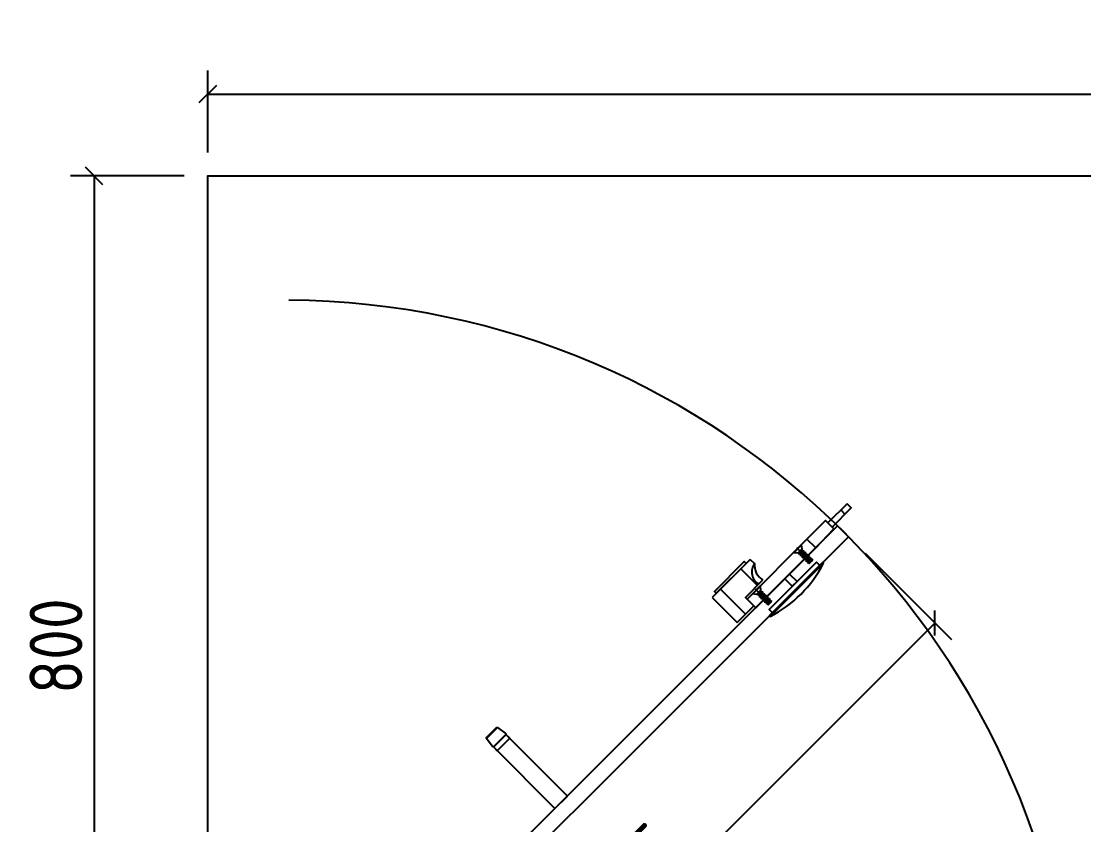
# Model space of a CAD drawing. Header units: inches. Extents: x 129892 to 140765, y 18172 to 24435.
# Drawn here: x 137571 to 138475, y 23473 to 24157 of the extents above; entities that cross this region are included whole.
import ezdxf

# ---------------------------------------------------------------- set-up
doc = ezdxf.new("R2010")
doc.units = ezdxf.units.IN
doc.header["$MEASUREMENT"] = 0
doc.header["$PDMODE"] = 66
doc.layers.add('01', color=7, linetype='Continuous')
doc.styles.add('EXCELSIOR', font='dim.shx', dxfattribs={"height": 45})
doc.dimstyles.new('EXCELSIOR', dxfattribs={"dimtxt": 50, "dimasz": 15, "dimexe": 20, "dimexo": 20, "dimgap": 10, "dimtad": 1, "dimdec": 0, "dimtxsty": 'EXCELSIOR', "dimblk": 'OBLIQUE', "dimcen": 2.5, "dimclrd": 1, "dimclre": 1, "dimclrt": 1, "dimadec": 0, "dimazin": 0, "dimtfac": 1, "dimtdec": 0, "dimtofl": 0, "dimtmove": 0, "dimatfit": 3, "dimfxl": 0, "dimlwd": 25, "dimarcsym": 0})

# ---------------------------------------------------------------- blocks, each defined once
blk = doc.blocks.new('_OBLIQUE')
at = {"color": 0, "linetype": 'ByBlock'}
blk.add_line((-0.5, -0.5), (0.5, 0.5), dxfattribs=at)
blk = doc.blocks.new('*D187')
at = {"color": 1, "lineweight": -2}
for p, q in [((137709.56, 24024.99), (137612.9, 24024.99)), ((137709.56, 23224.99), (137612.9, 23224.99))]:
    blk.add_line(p, q, dxfattribs=at)
at = {"color": 1, "lineweight": 25}
blk.add_line((137632.9, 24024.99), (137632.9, 23224.99), dxfattribs=at)
at = {"layer": 'Defpoints', "color": 0}
for p in [(137729.56, 24024.99), (137632.9, 23224.99), (137729.56, 23224.99)]:
    blk.add_point(p, dxfattribs=at)
at = {"color": 1, "lineweight": 25, "xscale": 15, "yscale": 15, "zscale": 15}
for p, rotation in [((137632.9, 24024.99), 90), ((137632.9, 23224.99), 270)]:
    blk.add_blockref('_OBLIQUE', p, dxfattribs=dict(at, rotation=rotation))
at = {"color": 1, "insert": (137600.4, 23624.99), "char_height": 45, "attachment_point": 5, "rotation": 90, "style": 'EXCELSIOR'}
blk.add_mtext('800', dxfattribs=at)
blk = doc.blocks.new('*D188')
at = {"color": 1, "lineweight": -2}
for p, q in [((137729.56, 24044.99), (137729.56, 24114.59)), ((139329.56, 24044.99), (139329.56, 24114.59))]:
    blk.add_line(p, q, dxfattribs=at)
at = {"color": 1, "lineweight": 25}
blk.add_line((137729.56, 24094.59), (139329.56, 24094.59), dxfattribs=at)
at = {"layer": 'Defpoints', "color": 0}
for p in [(139329.56, 24094.59), (137729.56, 24024.99), (139329.56, 24024.99)]:
    blk.add_point(p, dxfattribs=at)
at = {"color": 1, "lineweight": 25, "xscale": 15, "yscale": 15, "zscale": 15, "rotation": 180}
blk.add_blockref('_OBLIQUE', (137729.56, 24094.59), dxfattribs=at)
at = {"color": 1, "lineweight": 25, "xscale": 15, "yscale": 15, "zscale": 15}
blk.add_blockref('_OBLIQUE', (139329.56, 24094.59), dxfattribs=at)
at = {"color": 1, "insert": (138529.56, 24127.09), "char_height": 45, "attachment_point": 5, "style": 'EXCELSIOR'}
blk.add_mtext('1600', dxfattribs=at)
blk = doc.blocks.new('*D171')
at = {"color": 1, "lineweight": -2}
for p, q in [((138288.64, 23703.96), (138362.11, 23630.49)), ((137818.42, 23233.73), (137891.89, 23160.26))]:
    blk.add_line(p, q, dxfattribs=at)
at = {"color": 1, "lineweight": 25}
blk.add_line((137877.74, 23174.4), (138347.97, 23644.63), dxfattribs=at)
at = {"layer": 'Defpoints', "color": 0}
for p in [(138274.5, 23718.1), (138347.97, 23644.63), (137804.27, 23247.87)]:
    blk.add_point(p, dxfattribs=at)
at = {"color": 1, "lineweight": 25, "xscale": 15, "yscale": 15, "zscale": 15}
for p, rotation in [((138347.97, 23644.63), 44.99999999955784), ((137877.74, 23174.4), 224.9999999995578)]:
    blk.add_blockref('_OBLIQUE', p, dxfattribs=dict(at, rotation=rotation))
at = {"color": 1, "insert": (138089.88, 23432.5), "char_height": 45, "attachment_point": 5, "rotation": 45, "style": 'EXCELSIOR'}
blk.add_mtext('665', dxfattribs=at)
blk = doc.blocks.new('A$C4FBA4292')
blk.add_lwpolyline([(2.99, 0.34), (2.99, 0.1, 0.414214), (3.09, 0), (6.25, 0, 0.414214), (6.35, 0.1), (6.35, 0.18)], format="xyb")
at = {"layer": '01'}
for p, q in [((0, 16), (9.34, 16)), ((0, 16), (0, 15.81)), ((0, 15.81), (9.34, 15.81)), ((2.08, 13.12), (0, 15.81)), ((2.08, 11.63), (4.55, 13.12)), ((5.61, 13.12), (2.08, 11.63)), ((2.08, 13.12), (7.26, 13.12)), ((2.08, 9.45), (6.35, 12.02)), ((7.26, 11.63), (2.08, 9.45)), ((2.99, 11.25), (2.08, 11.63)), ((2.08, 7.27), (6.35, 9.83)), ((7.26, 9.45), (2.08, 7.27)), ((2.99, 9.07), (2.08, 9.45)), ((2.99, 13.12), (2.99, 12.18)), ((6.1, 13.12), (2.99, 11.25)), ((7.26, 11.63), (2.99, 9.07)), ((2.99, 11.25), (2.99, 10)), ((7.26, 9.45), (2.99, 6.89)), ((2.99, 9.07), (2.99, 7.82)), ((6.35, 12.02), (6.35, 13.12)), ((7.26, 11.63), (6.35, 12.02)), ((6.35, 9.83), (6.35, 11.08)), ((7.26, 9.45), (6.35, 9.83)), ((7.26, 13.12), (9.34, 15.81)), ((9.34, 16), (9.34, 15.81)), ((2.08, 5.09), (6.35, 7.65)), ((7.26, 7.27), (2.08, 5.09)), ((2.99, 6.89), (2.08, 7.27)), ((2.08, 2.91), (6.35, 5.47)), ((7.26, 5.09), (2.08, 2.91)), ((2.99, 4.7), (2.08, 5.09)), ((2.08, 0.72), (6.35, 3.29)), ((7.26, 2.91), (2.08, 0.72)), ((2.99, 2.52), (2.08, 2.91)), ((2.99, 0.34), (2.08, 0.72)), ((7.26, 7.27), (2.99, 4.7)), ((2.99, 6.89), (2.99, 5.64)), ((7.26, 5.09), (2.99, 2.52)), ((2.99, 4.7), (2.99, 3.45)), ((7.26, 2.91), (2.99, 0.34)), ((2.99, 2.52), (2.99, 1.27)), ((4.5, 0), (6.35, 1.11)), ((7.26, 0.72), (5.54, 0)), ((7.26, 0.72), (6.05, 0)), ((6.35, 7.65), (6.35, 8.9)), ((7.26, 7.27), (6.35, 7.65)), ((6.35, 5.47), (6.35, 6.72)), ((7.26, 5.09), (6.35, 5.47)), ((6.35, 3.29), (6.35, 4.54)), ((7.26, 2.91), (6.35, 3.29)), ((6.35, 1.11), (6.35, 2.36)), ((7.26, 0.72), (6.35, 1.11))]:
    blk.add_line(p, q, dxfattribs=at)
blk = doc.blocks.new('A$C454F49C2')
for points in [[(45.75, 50.83), (0, 50.83)], [(0, 50.83), (0, 20.83)], [(41, 50.83), (5, 50.83), (5, 53.13), (41, 53.13), (41, 50.83)], [(45.75, 50.83), (46, 45.83)], [(0, 20.83), (20.03, 20.83), (20.03, 30.83), (41.03, 30.83)], [(92.03, 18.33), (20.03, 18.33), (20.03, 28.83), (92.03, 28.83)], [(92.03, 28.83), (114.53, 28.83), (114.53, 18.83)], [(92.03, 18.33), (114.53, 18.83)]]:
    blk.add_lwpolyline(points)
at = {"color": 252}
for points in [[(10.03, 50.83), (10.03, 20.83)], [(34.5, 30.83), (34.5, 50.83)], [(92.03, 18.33), (92.03, 28.83)], [(130.03, 26.08), (130.03, 21.08)]]:
    blk.add_lwpolyline(points, dxfattribs=at)
at = {"color": 3}
for points in [[(31.22, 13.58), (31.22, 29.8)], [(80.72, 13.58), (80.72, 29.8)]]:
    blk.add_lwpolyline(points, dxfattribs=at)
for points in [[(60.7, 9.44), (55, 9.44), (55, 18.33), (60.7, 18.33)], [(137.53, 26.08), (114.53, 26.08), (114.53, 21.08), (137.53, 21.08)], [(84.03, 5.44), (27.03, 5.44), (27.03, 9.44), (84.03, 9.44)], [(87.53, 5.44), (23.53, 5.44), (23.53, 4.44), (87.53, 4.44)]]:
    blk.add_lwpolyline(points, close=True)
at = {"color": 252}
blk.add_arc((47.86, 33.78), 12.19, 98.77496, 194.01183, dxfattribs=at)
for centre, radius, start, end in [((55.25, 34.44), 14.67, 129.07852, 194.2685), ((55.53, 104.34), 104.9, 252.23868, 287.76132), ((55.53, 104.34), 104.9, 252.23868, 287.76132)]:
    blk.add_arc(centre, radius, start, end)
for p in [(26.55, 12.83), (76.05, 12.83)]:
    blk.add_blockref('A$C4FBA4292', p)
blk = doc.blocks.new('A$C20A732E5')
blk.add_lwpolyline([(0, 0.99, 0.458526), (1.15, 0), (9.15, 1.2, 0.371247), (10, 2.19), (10, 13.47, 0.371247), (9.15, 14.46), (1.15, 15.66, 0.458526), (0, 14.67), (0, 0.99)], format="xyb")
blk = doc.blocks.new('A$C4E242D90')
at = {"color": 253}
blk.add_lwpolyline([(1.2, 83.15), (14.46, 83.15)], dxfattribs=at)
for points in [[(0.33, 0), (0.33, 74), (15.33, 74), (15.33, 0)], [(0.33, 69.5), (0.33, 74), (15.33, 74), (15.33, 69.5)]]:
    blk.add_lwpolyline(points, close=True)
at = {"rotation": 90}
blk.add_blockref('A$C20A732E5', (15.66, 74), dxfattribs=at)

msp = doc.modelspace()

# ---------------------------------------------------------------- linework, layer by layer
msp.add_lwpolyline([(137729.56, 22872.62), (137729.56, 24024.99), (139329.56, 24024.99), (139329.56, 22872.62)])
msp.add_lwpolyline([(137804.27, 23247.87), (138274.5, 23718.1), (138265.31, 23727.29), (137795.08, 23257.06)], close=True)
at = {"color": 252}
msp.add_arc((137793.5, 23244), 675.36, 0.69509, 89.57907, dxfattribs=at)

# ---------------------------------------------------------------- block references
at = {"rotation": 45}
msp.add_blockref('A$C454F49C2', (138194.53, 23630.44), dxfattribs=at)
at = {"xscale": -1, "rotation": 45}
msp.add_blockref('A$C4E242D90', (138035.73, 23497.71), dxfattribs=at)

# ---------------------------------------------------------------- dimensions: what is measured, and where the dimension line sits
dim = msp.add_linear_dim(base=(139329.56, 24094.59), p1=(137729.56, 24024.99), p2=(139329.56, 24024.99), dimstyle='EXCELSIOR')
dim.commit()
dim.dimension.update_dxf_attribs({"geometry": '*D188', "text_midpoint": (138529.56, 24127.09)})
for base, p1, p2, angle, picture, middle in [((137632.9, 23224.99), (137729.56, 24024.99), (137729.56, 23224.99), 90, '*D187', (137600.4, 23624.99)), ((138347.97, 23644.63), (137804.27, 23247.87), (138274.5, 23718.1), 45, '*D171', (138089.88, 23432.5))]:
    dim = msp.add_linear_dim(base=base, p1=p1, p2=p2, angle=angle, dimstyle='EXCELSIOR')
    dim.commit()
    dim.dimension.update_dxf_attribs({"geometry": picture, "text_midpoint": middle})

doc.saveas('drawing.dxf')
